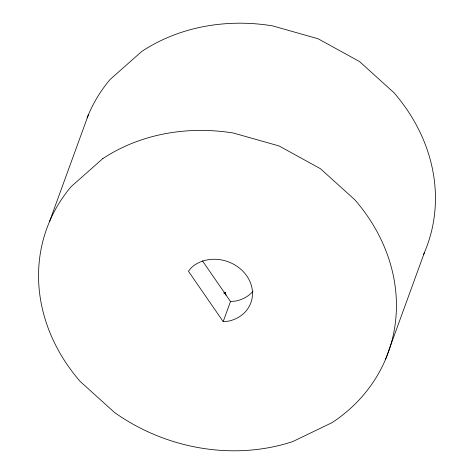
<?xml version="1.0" encoding="UTF-8"?>
<svg xmlns="http://www.w3.org/2000/svg" width="474" height="474" viewBox="0 0 474 474"><rect width="100%" height="100%" fill="white"/><g stroke="black" fill="none" stroke-linecap="round" stroke-linejoin="round"><path stroke-width="0.71" d="M49.468 221.737L88.484 114.536M224.8 293.773L225.304 292.393L224.794 292.191L223.728 293.199M223.189 321.609L188.433 271.235L191.419 267.591A35.544 30.751 20 0 1 246.818 275.987A35.544 30.751 20 0 1 228.379 321.171L223.189 321.609L230.5 301.505L202.451 260.842M385.516 359.464L424.532 252.263M230.5 301.505L235.697 301.073A35.544 30.751 20 0 0 252.98 291.386M225.304 292.393L226.009 295.213M423.661 254.265A181.637 157.143 20 0 0 393.829 92.566L359.458 61.507L318.066 38.755L272.479 25.857A181.637 157.143 20 0 0 141.773 51.441L110.14 79.442A181.637 157.143 20 0 0 87.103 117.907M102.757 158.642L71.124 186.643A181.637 157.143 20 0 0 80.171 381.434L114.542 412.493A181.637 157.143 20 0 0 292.772 441.572L332.227 422.559A181.637 157.143 20 0 0 354.813 199.767L320.436 168.708L279.05 145.956L233.463 133.058A181.637 157.143 20 0 0 102.757 158.642"/></g></svg>
